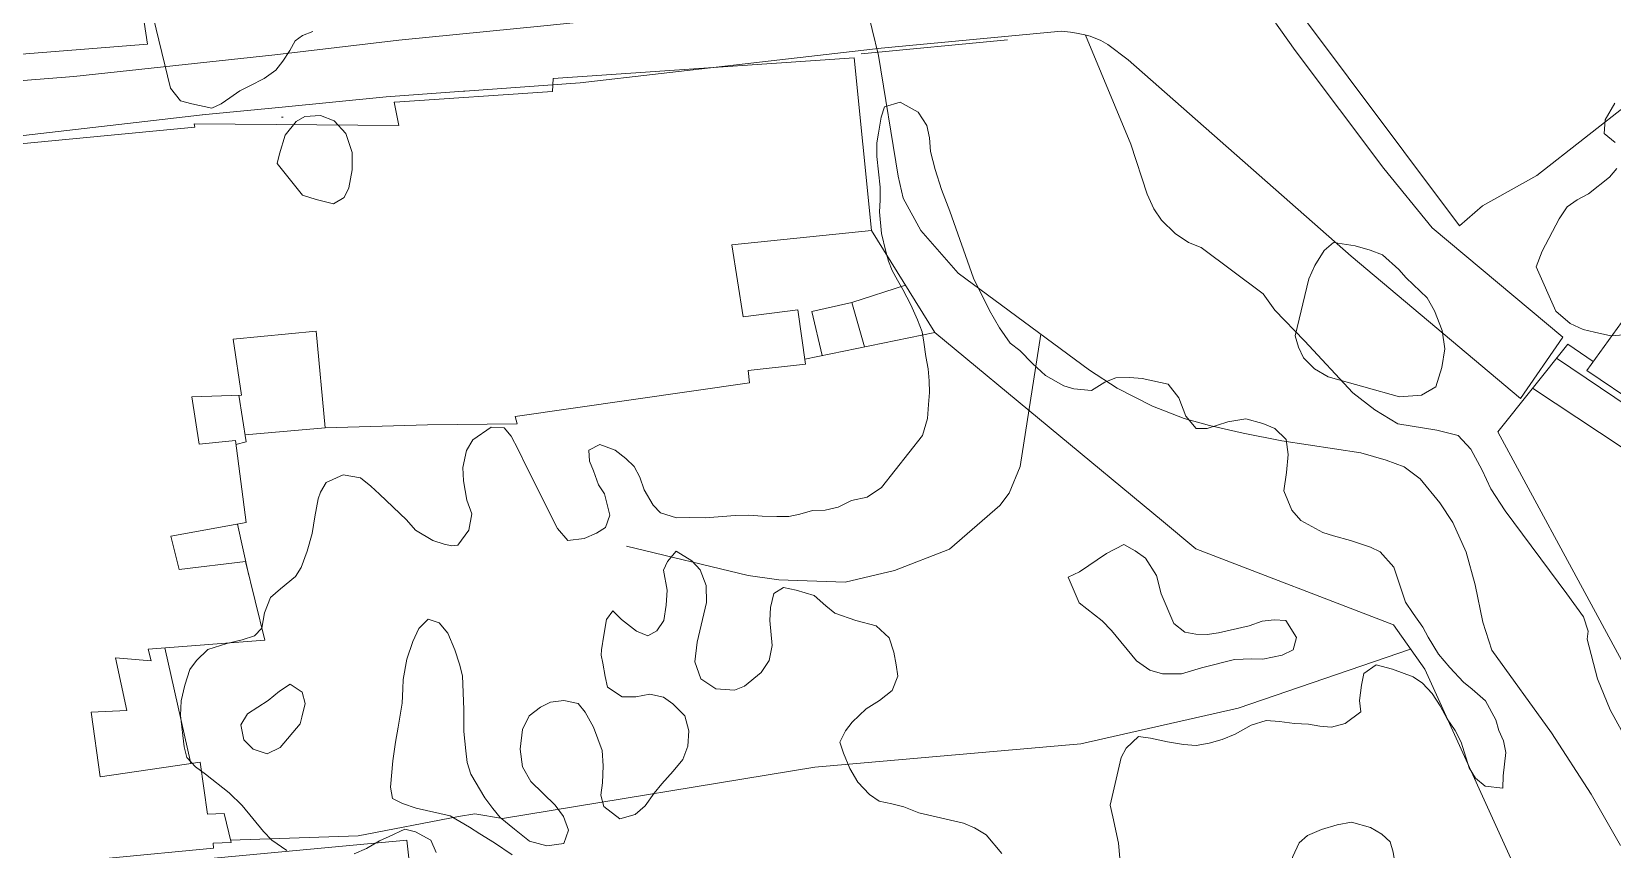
# Model space of a CAD drawing. Header units: metres. Extents: x 4652992 to 4879070, y 2074171 to 2309877.
# Drawn here: x 4654359.8 to 4654432.9, y 2308218.2 to 2308256 of the extents above; entities that cross this region are included whole.
import ezdxf

# ---------------------------------------------------------------- set-up
doc = ezdxf.new("R2010")
doc.units = ezdxf.units.M
doc.header["$MEASUREMENT"] = 0
doc.linetypes.add('DGN Style 2', pattern=[66.27138, 39.762828, -26.508552])
doc.linetypes.add('DGN Style 3', pattern=[92.779933, 66.271381, -26.508552])
for name, color, linetype, lineweight in [('Level 1', 2, 'Continuous', 0), ('Level 18', 5, 'Continuous', 0), ('Level 20', 30, 'DGN Style 3', 0), ('Level 28', 5, 'Continuous', 0), ('Level 30', 5, 'Continuous', 0), ('Level 35', 4, 'Continuous', 0), ('Level 37', 3, 'Continuous', 0), ('Level 40', 1, 'Continuous', 0), ('Level 54', 30, 'DGN Style 2', 0)]:
    doc.layers.add(name, color=color, linetype=linetype, lineweight=lineweight)

msp = doc.modelspace()

# ---------------------------------------------------------------- linework, layer by layer
at = {"layer": 'Level 1'}
for points in [[(4654433.242747, 2308218.425016, 1338.64), (4654431.88748, 2308220.792435, 1338.62), (4654430.055033, 2308223.619656, 1338.56), (4654427.301595, 2308227.451039, 1338.58), (4654426.880707, 2308228.735631, 1338.52), (4654426.52489, 2308230.463266, 1338.46), (4654426.107458, 2308231.975169, 1338.38), (4654425.492433, 2308233.344013, 1338.32), (4654424.899573, 2308234.252446, 1338.28), (4654423.98601, 2308235.361528, 1338.24), (4654423.241994, 2308235.920056, 1338.24), (4654422.41241, 2308236.222021, 1338.24), (4654421.235962, 2308236.568156, 1338), (4654417.595648, 2308237.125724, 1337.96), (4654415.804153, 2308237.467202, 1337.96), (4654414.243304, 2308237.823559, 1337.96), (4654413.084435, 2308238.145483, 1337.92), (4654411.617418, 2308238.726358, 1337.88), (4654409.990784, 2308239.55181, 1337.8), (4654408.699711, 2308240.386454, 1337.74), (4654402.639917, 2308244.866207, 1337), (4654400.914861, 2308246.830192, 1337), (4654400.089105, 2308248.327371, 1336.82), (4654399.866226, 2308249.354301, 1336.8), (4654398.950934, 2308254.923819, 1336.8), (4654398.374009, 2308257.320924, 1336.8)], [(4654387.319593, 2308232.244151, 1342), (4654392.936106, 2308230.900554, 1341), (4654394.343657, 2308230.695145, 1340.78), (4654397.416354, 2308230.593482, 1340), (4654399.689521, 2308231.13043, 1339), (4654402.235169, 2308232.107484, 1338), (4654404.562642, 2308234.123465, 1337.7), (4654404.999047, 2308234.704034, 1337.66), (4654405.499417, 2308235.928507, 1337.62), (4654406.455377, 2308242.045596, 1337.46593)]]:
    msp.add_polyline3d(points, dxfattribs=at)
at = {"layer": 'Level 18', "color": 30}
for p, q in [((4654399.086616, 2308255.265726, 1337.831975), (4654388.915498, 2308254.085977, 1339.128809)), ((4654367.699094, 2308252.175806, 1345.326832), (4654371.406849, 2308252.538795, 1343.848195))]:
    msp.add_line(p, q, dxfattribs=at)
at = {"layer": 'Level 18', "color": 30, "extrusion": (0.1286849192317346, -0.967223676078301, 0.2189030652958061), "elevation": -1633355.201297, "flags": 128}
msp.add_lwpolyline([(4918154.565405, 367806.134511), (4918150.802558, 367806.46759), (4918145.470896, 367807.92642)], dxfattribs=at)
at = {"layer": 'Level 18', "color": 30}
for points in [[(4654414.660117, 2308260.154264, 1338.079822), (4654418.209765, 2308255.159519, 1338.379822), (4654422.312395, 2308249.698589, 1338.759822), (4654424.540279, 2308246.953991, 1338.979822), (4654430.569529, 2308241.909557, 1339.739822), (4654428.615134, 2308239.072549, 1339.659822), (4654420.801964, 2308245.658886, 1338.894882), (4654410.489541, 2308254.722712, 1337.984882), (4654409.553493, 2308255.435332, 1337.874882), (4654409.222153, 2308255.620611, 1337.844882), (4654408.730317, 2308255.81676, 1337.774882), (4654408.494802, 2308255.87422, 1337.764882), (4654408.102041, 2308255.957229, 1337.744882), (4654407.8246, 2308256.0005, 1337.724882), (4654407.41793, 2308256.055716, 1337.724882), (4654399.086617, 2308255.265726, 1337.831976)], [(4654396.423772, 2308257.510949, 1338.125769), (4654386.053983, 2308256.55651, 1339.366922), (4654383.492595, 2308256.293447, 1339.565571), (4654376.7943, 2308255.638841, 1341.581573), (4654371.059088, 2308254.947786, 1343.714359), (4654361.768274, 2308253.960656, 1347.074127), (4654351.425136, 2308253.132041, 1350.577926)], [(4654379.848695, 2308253.275389, 1340.877258), (4654379.779617, 2308253.269782, 1340.891976), (4654376.211314, 2308253.008633, 1341.931976), (4654371.406849, 2308252.538795, 1343.848195)], [(4654367.726854, 2308252.178922, 1345.315929), (4654364.64864, 2308251.833468, 1346.524882), (4654359.043317, 2308251.181823, 1348.394882), (4654352.522217, 2308250.493224, 1350.694882), (4654351.597607, 2308250.381305, 1350.834882), (4654351.476701, 2308250.360758, 1350.834882), (4654351.237425, 2308250.296078, 1350.814882), (4654351.135502, 2308250.256153, 1350.814882), (4654350.974494, 2308250.159564, 1350.804882), (4654350.932968, 2308250.00699, 1350.794882), (4654350.930631, 2308249.961384, 1350.784882), (4654350.914586, 2308249.818791, 1350.774882), (4654351.980882, 2308241.633454, 1351.304882), (4654353.118814, 2308232.580123, 1352.284882), (4654354.842333, 2308217.094977, 1354.004882), (4654356.44655, 2308203.594307, 1355.264882)]]:
    msp.add_polyline3d(points, dxfattribs=at)
at = {"layer": 'Level 20', "linetype": 'Continuous'}
msp.add_polyline3d([(4654434.160039, 2308222.135314, 1339.584366), (4654432.759313, 2308224.681275, 1339.604366), (4654432.180827, 2308226.119889, 1339.604366), (4654431.704736, 2308227.95022, 1339.544366), (4654431.7415, 2308228.325172, 1339.544366), (4654431.531233, 2308228.981886, 1339.504366), (4654430.761643, 2308230.047505, 1339.464366), (4654427.912651, 2308233.87886, 1339.464366), (4654427.243312, 2308234.908012, 1339.484366), (4654426.843717, 2308235.757768, 1339.484366), (4654426.318984, 2308236.741093, 1339.464366), (4654425.745947, 2308237.36721, 1339.364366), (4654424.74705, 2308237.608642, 1338.924366), (4654422.956614, 2308237.909969, 1338.404366), (4654421.890985, 2308238.548196, 1338.384366), (4654420.875833, 2308239.344162, 1338.464366), (4654418.638142, 2308241.745286, 1338.844366), (4654417.263434, 2308243.152932, 1338.704366), (4654416.734385, 2308243.907541, 1338.624366), (4654413.868526, 2308246.058528, 1338.224366), (4654413.28505, 2308246.288829, 1338.164366), (4654412.663341, 2308246.695591, 1338.164366), (4654412.027919, 2308247.319566, 1338.144366), (4654411.678464, 2308247.837263, 1338.124366), (4654411.364702, 2308248.515819, 1338.104366), (4654410.609837, 2308250.833622, 1338.104366), (4654408.523542, 2308255.867208, 1337.766102)], dxfattribs=at)
at = {"layer": 'Level 28'}
msp.add_line((4654398.148821, 2308254.996418, 1338.268184), (4654404.921286, 2308255.646457, 1338.173184), dxfattribs=at)
at = {"layer": 'Level 30', "color": 1}
msp.add_line((4654371.370145, 2308252.069704, 1347.948189), (4654371.451944, 2308252.077663, 1347.922902), dxfattribs=at)
for points in [[(4654359.168105, 2308288.107142, 1351.020047), (4654361.393369, 2308288.57882, 1351.580047), (4654362.912048, 2308277.573649, 1352.080047), (4654364.297261, 2308277.680315, 1352.000047), (4654364.919734, 2308273.389606, 1355.510047), (4654369.112285, 2308273.73948, 1354.500047), (4654369.503364, 2308267.327648, 1354.480047), (4654363.459886, 2308266.86402, 1355.800047), (4654365.178555, 2308255.44739, 1352.610047), (4654350.994276, 2308254.322812, 1353.300047)], [(4654425.800704, 2308247.057933, 1341.070306), (4654415.505278, 2308260.812028, 1341.070306)], [(4654440.380079, 2308258.014723, 1341.200306), (4654429.371946, 2308249.385237, 1342.220306), (4654426.871605, 2308247.981644, 1341.620306), (4654425.800704, 2308247.057933, 1341.070306)], [(4654376.574067, 2308252.768438, 1345.917205), (4654376.610597, 2308252.773365, 1345.902902), (4654383.889511, 2308253.26757, 1345.682902), (4654383.92826, 2308253.868345, 1344.522902), (4654397.825053, 2308254.821372, 1344.072902), (4654398.639574, 2308246.83617, 1344.042902)], [(4654351.400861, 2308250.088754, 1354.127628), (4654367.36048, 2308251.61604, 1353.967628), (4654367.33344, 2308251.77392, 1348.127628), (4654376.798823, 2308251.683006, 1346.697628), (4654376.574067, 2308252.768438, 1345.917205)], [(4654398.639574, 2308246.83617, 1344.042902), (4654392.179405, 2308246.17276, 1344.322902), (4654392.705531, 2308242.851017, 1344.352902), (4654395.224963, 2308243.172746, 1341.162902), (4654395.583081, 2308240.664362, 1341.112902), (4654392.931181, 2308240.370626, 1344.472902), (4654392.991031, 2308239.801277, 1344.492902), (4654382.174501, 2308238.235798, 1345.282902), (4654382.263462, 2308237.904331, 1345.312902), (4654378.119535, 2308237.864871, 1346.772902)], [(4654443.774942, 2308232.210489, 1343.835756), (4654431.680271, 2308240.369803, 1342.305756), (4654434.883569, 2308244.799146, 1342.295756), (4654447.505348, 2308236.750465, 1343.025756), (4654446.047022, 2308234.432784, 1342.845756), (4654445.39088, 2308234.854674, 1342.905756), (4654444.095532, 2308233.444176, 1343.555756), (4654444.48319, 2308233.17088, 1343.575756), (4654443.774942, 2308232.210489, 1343.835756)], [(4654369.742131, 2308233.340081, 1352.386685), (4654369.244825, 2308237.132968, 1352.486685), (4654367.573246, 2308236.959604, 1352.766685), (4654367.221444, 2308239.146194, 1352.536685), (4654369.5272, 2308239.230797, 1351.626685), (4654369.140596, 2308241.815626, 1348.486685), (4654372.968066, 2308242.187915, 1348.186685), (4654373.384512, 2308237.717489, 1347.826685), (4654378.119535, 2308237.864871, 1346.772902)], [(4654369.742131, 2308233.340081, 1352.386685), (4654366.260161, 2308232.706414, 1352.702902), (4654366.637623, 2308231.167612, 1352.562902), (4654369.701395, 2308231.539171, 1351.772902), (4654370.602468, 2308227.914413, 1351.752902), (4654365.211475, 2308227.494875, 1354.252902), (4654365.344699, 2308226.95793, 1354.262902), (4654363.706914, 2308227.086323, 1356.062902), (4654364.23143, 2308224.655956, 1356.102902), (4654362.579087, 2308224.577894, 1356.732902), (4654362.998411, 2308221.593515, 1356.802902), (4654367.62049, 2308222.272494, 1356.312902), (4654367.953667, 2308219.867513, 1356.282902), (4654368.725276, 2308219.899343, 1355.992902), (4654369.047477, 2308218.559272, 1355.922902), (4654368.207603, 2308218.526872, 1356.232902), (4654368.226135, 2308218.298472, 1356.222902), (4654363.400894, 2308217.834449, 1357.712902), (4654363.464339, 2308217.394534, 1357.732902), (4654377.157042, 2308218.667381, 1356.732902), (4654378.310038, 2308208.3595, 1357.472902), (4654379.428631, 2308201.448702, 1357.802902)]]:
    msp.add_polyline3d(points, dxfattribs=at)
at = {"layer": 'Level 35'}
for p, q in [((4654369.684854, 2308237.389079, 1349.779543), (4654373.384512, 2308237.717489, 1347.826685)), ((4654369.861658, 2308230.894477, 1350.389543), (4654369.331874, 2308233.265421, 1350.339543)), ((4654365.983135, 2308227.554927, 1353.895055), (4654367.180534, 2308222.207865, 1353.479543))]:
    msp.add_line(p, q, dxfattribs=at)
at = {"layer": 'Level 35', "extrusion": (0.1792267169614458, 0.1236437150422799, 0.9760071801261327), "elevation": 1120900.453631, "flags": 128}
msp.add_lwpolyline([(-743040.110529, -5018251.62096), (-743042.503961, -5018257.407722), (-743036.974204, -5018257.683283)], dxfattribs=at)
at = {"layer": 'Level 35', "extrusion": (0.0023328666137373, 0.0300058295025778, 0.9995470013607288), "elevation": 81456.737016, "flags": 128}
msp.add_lwpolyline([(-4461475.565619, -2660827.808901), (-4461474.818358, -2660829.802496), (-4461477.235814, -2660830.799294)], dxfattribs=at)
at = {"layer": 'Level 35', "extrusion": (0.0563218808456986, 0.0866588751265653, 0.9946447029466357), "elevation": 463505.544656, "flags": 128}
msp.add_lwpolyline([(-2644715.972323, -4447701.432033), (-2644714.65045, -4447700.077457), (-2644716.166441, -4447698.626125)], dxfattribs=at)
at = {"layer": 'Level 35', "extrusion": (0.2044552316630289, 0.103872731906659, 0.9733491222638793), "elevation": 1192688.934639, "flags": 128}
msp.add_lwpolyline([(-50281.311406, -5056290.918444), (-50281.422322, -5056291.398106), (-50279.347659, -5056292.095795)], dxfattribs=at)
at = {"layer": 'Level 35'}
msp.add_polyline3d([(4654445.073707, 2308205.071715, 1342.769549), (4654442.864414, 2308209.162704, 1342.469549), (4654437.219941, 2308219.727984, 1342.089549), (4654427.569915, 2308237.527569, 1341.509549), (4654430.801071, 2308241.590477, 1341.629549), (4654431.983643, 2308240.789287, 1341.704815)], dxfattribs=at)
at = {"layer": 'Level 37'}
for points in [[(4654429.012119, 2308215.986763, 1339.597492), (4654424.202213, 2308226.570348, 1339.617492), (4654422.746832, 2308228.611705, 1339.577492), (4654413.623561, 2308232.132208, 1339.157492), (4654412.128021, 2308233.369124, 1339.097492), (4654401.558292, 2308242.131744, 1338.917492)], [(4654423.541667, 2308227.496847, 1339.557492), (4654415.569407, 2308224.767984, 1339.397492), (4654408.299452, 2308223.116409, 1340.617492), (4654396.014695, 2308222.033373, 1344.117492), (4654381.589596, 2308219.671114, 1349.437492), (4654380.304441, 2308219.881167, 1349.737492), (4654379.550989, 2308219.76449, 1349.977492), (4654374.907841, 2308218.860484, 1350.917492), (4654369.022324, 2308218.663887, 1351.713669)]]:
    msp.add_polyline3d(points, dxfattribs=at)
at = {"layer": 'Level 40', "color": 3}
for points in [[(4654372.816709, 2308256.031095, 1347.850038), (4654372.33392, 2308255.846003, 1348.230038), (4654372.005323, 2308255.59811, 1348.650038), (4654371.755725, 2308255.152196, 1349.110038), (4654371.4352, 2308254.660826, 1349.250038), (4654371.1158, 2308254.244771, 1349.290038), (4654370.574424, 2308253.860509, 1349.410038), (4654369.904891, 2308253.518438, 1349.410038), (4654369.444995, 2308253.298288, 1349.470038), (4654368.977688, 2308252.973929, 1349.930038), (4654368.581308, 2308252.695026, 1350.110038), (4654368.153732, 2308252.483158, 1349.950038), (4654367.223188, 2308252.694892, 1350.070038), (4654366.704275, 2308252.834759, 1350.410038), (4654366.235877, 2308253.417275, 1350.470038), (4654365.442125, 2308256.712915, 1351.910038)], [(4654371.619354, 2308218.189941, 1354.690038), (4654370.929873, 2308218.668064, 1354.650038), (4654370.543616, 2308219.067005, 1354.570038), (4654369.55475, 2308220.27326, 1354.550038), (4654368.948767, 2308220.854625, 1354.550038), (4654367.855298, 2308221.720325, 1354.530038), (4654367.394971, 2308222.059364, 1354.490038), (4654367.000411, 2308222.490281, 1354.350038), (4654366.879002, 2308222.984367, 1354.250038), (4654366.704433, 2308224.426551, 1353.970038), (4654366.729145, 2308225.101313, 1353.950038), (4654366.904013, 2308225.83501, 1353.810038), (4654367.137236, 2308226.556378, 1353.690038), (4654367.442047, 2308226.975515, 1353.550038), (4654367.961655, 2308227.470151, 1353.390038), (4654368.846878, 2308227.751537, 1353.330038), (4654369.554785, 2308227.919282, 1353.230038), (4654370.131392, 2308228.114771, 1353.150038), (4654370.467399, 2308228.466874, 1352.970038), (4654370.589072, 2308229.166479, 1352.650038), (4654370.866062, 2308229.878599, 1352.510038), (4654371.319905, 2308230.281356, 1352.330038), (4654372.02199, 2308230.843211, 1352.030038), (4654372.283034, 2308231.271596, 1351.910038), (4654372.551721, 2308232.015691, 1351.610038), (4654372.792354, 2308232.841268, 1351.030038), (4654372.91201, 2308233.601743, 1350.910038), (4654373.06511, 2308234.445815, 1350.910038), (4654373.174874, 2308234.739948, 1350.370038), (4654373.427615, 2308235.200309, 1350.190038), (4654374.220144, 2308235.546613, 1349.910038), (4654375.014228, 2308235.409045, 1349.530038), (4654375.494304, 2308235.020502, 1349.390038), (4654375.901435, 2308234.647371, 1349.290038), (4654377.139437, 2308233.464028, 1349.290038), (4654377.556889, 2308232.998052, 1349.270038), (4654378.366223, 2308232.509715, 1348.990038), (4654378.89344, 2308232.337872, 1348.870038), (4654379.243573, 2308232.263889, 1348.510038), (4654379.525028, 2308232.295082, 1348.070038), (4654380.027137, 2308232.989856, 1347.810038), (4654380.161381, 2308233.747248, 1347.810038), (4654379.930672, 2308234.370205, 1347.450038), (4654379.774264, 2308235.264565, 1347.030038), (4654379.757227, 2308235.887705, 1346.490038), (4654379.912346, 2308236.670908, 1346.390038), (4654380.218282, 2308237.165361, 1346.210038), (4654381.064237, 2308237.757259, 1346.190038), (4654381.652059, 2308237.723717, 1346.070038), (4654381.97996, 2308237.337106, 1346.070038), (4654382.304488, 2308236.724548, 1346.130038), (4654382.693424, 2308235.917051, 1346.150038), (4654384.11721, 2308233.062492, 1346.230038), (4654384.606482, 2308232.505788, 1346.130038), (4654385.360174, 2308232.603416, 1345.910038), (4654385.93162, 2308232.845327, 1345.750038), (4654386.339447, 2308233.106701, 1345.570038), (4654386.541243, 2308233.683601, 1345.090038), (4654386.298426, 2308234.671773, 1345.070038), (4654386.020577, 2308235.07803, 1344.850038), (4654385.781564, 2308235.732962, 1344.250038), (4654385.603819, 2308236.178509, 1344.050038), (4654385.576229, 2308236.682993, 1343.990038), (4654386.077874, 2308236.954764, 1343.610038), (4654386.782175, 2308236.68506, 1343.650038), (4654387.279982, 2308236.307881, 1343.690038), (4654387.672525, 2308235.937833, 1343.690038), (4654387.931518, 2308235.444897, 1343.710038), (4654388.124746, 2308234.860081, 1343.830038), (4654388.550271, 2308234.150628, 1344.070038), (4654388.884458, 2308233.792911, 1344.230038), (4654389.627365, 2308233.560382, 1344.270038), (4654390.210026, 2308233.573263, 1344.210038), (4654390.956307, 2308233.566681, 1344.190038), (4654392.336426, 2308233.667942, 1344.170038), (4654392.965996, 2308233.686022, 1344.150038), (4654393.579853, 2308233.631868, 1344.150038), (4654394.264636, 2308233.623171, 1344.110038), (4654394.814976, 2308233.62777, 1344.050038), (4654395.325818, 2308233.73138, 1343.990038), (4654395.910729, 2308233.894893, 1343.930038), (4654396.496532, 2308233.92222, 1343.870038), (4654397.089746, 2308234.053757, 1343.830038), (4654397.706084, 2308234.361737, 1343.590038), (4654398.425437, 2308234.511953, 1343.570038), (4654399.087791, 2308234.961316, 1343.570038), (4654400.985336, 2308237.370963, 1343.250038), (4654401.216541, 2308238.1532, 1342.750038), (4654401.264145, 2308238.792902, 1342.670038), (4654401.310625, 2308239.357289, 1342.450038), (4654401.303909, 2308239.887584, 1342.210038), (4654401.25657, 2308240.441573, 1341.970038), (4654401.136286, 2308241.010975, 1341.690038), (4654401.052591, 2308241.678421, 1341.510038), (4654400.971807, 2308242.148813, 1341.350038), (4654400.757704, 2308242.707817, 1341.030038), (4654400.452033, 2308243.407056, 1340.570038), (4654400.084864, 2308244.104178, 1340.510038), (4654399.827889, 2308244.536245, 1340.510038), (4654399.591788, 2308244.994123, 1340.430038), (4654399.425488, 2308245.422141, 1340.170038), (4654399.294652, 2308245.872887, 1339.950038), (4654399.093352, 2308246.70118, 1339.650038), (4654399.005852, 2308247.701866, 1339.410038), (4654399.031457, 2308248.240442, 1339.350038), (4654399.040456, 2308248.84297, 1339.350038), (4654398.874189, 2308250.253178, 1339.330038), (4654398.874884, 2308250.887682, 1339.190038), (4654398.95772, 2308251.338612, 1338.870038), (4654399.085679, 2308252.067111, 1338.810038), (4654399.236298, 2308252.54905, 1338.790038), (4654399.953633, 2308252.760135, 1338.770038), (4654400.786984, 2308252.312055, 1338.830038), (4654401.184456, 2308251.684084, 1338.890038), (4654401.304739, 2308251.114682, 1338.930038), (4654401.365542, 2308250.482294, 1338.990038), (4654401.581431, 2308249.650919, 1339.130038), (4654401.869139, 2308248.728815, 1339.250038), (4654402.246398, 2308247.727346, 1339.390038), (4654403.344729, 2308244.639341, 1340.050038), (4654404.086246, 2308243.137804, 1340.010038), (4654404.554413, 2308242.343787, 1340.010038), (4654405.041435, 2308241.63645, 1340.110038), (4654405.487173, 2308241.300495, 1340.190038), (4654406.072282, 2308240.693318, 1340.230038), (4654406.669962, 2308240.143929, 1340.270038), (4654407.511616, 2308239.663873, 1340.110038), (4654407.98362, 2308239.518807, 1340.010038), (4654408.790275, 2308239.439026, 1339.730038), (4654409.41088, 2308239.836768, 1339.590038), (4654409.925989, 2308240.030141, 1339.370038), (4654410.570148, 2308240.045138, 1339.310038), (4654411.140238, 2308240.000232, 1339.310038), (4654412.333382, 2308239.733011, 1339.310038), (4654412.839261, 2308239.112354, 1339.330038), (4654413.157271, 2308238.259401, 1339.470038), (4654413.628812, 2308237.691332, 1339.770038), (4654414.146832, 2308237.68765, 1339.810038), (4654415.099838, 2308238.000045, 1339.810038), (4654415.921313, 2308238.128683, 1339.790038), (4654416.714272, 2308237.915799, 1339.790038), (4654417.261238, 2308237.694451, 1339.810038), (4654417.789117, 2308237.174921, 1339.810038), (4654417.884258, 2308236.489945, 1339.930038), (4654417.810388, 2308235.659353, 1340.050038), (4654417.686465, 2308234.809116, 1340.190038), (4654418.056545, 2308233.914938, 1340.270038), (4654418.470855, 2308233.434516, 1340.250038), (4654419.48129, 2308232.888576, 1340.130038), (4654419.979329, 2308232.722898, 1340.110038), (4654420.772288, 2308232.510014, 1340.350038), (4654421.683976, 2308232.2116, 1340.470038), (4654422.140266, 2308231.9943, 1340.470038), (4654422.761731, 2308231.273667, 1340.530038), (4654422.941495, 2308230.76725, 1340.710038), (4654423.311344, 2308229.661572, 1340.710038), (4654423.654728, 2308229.135693, 1340.710038), (4654424.113697, 2308228.509838, 1340.710038), (4654424.349799, 2308228.05196, 1340.710038), (4654424.832554, 2308227.254861, 1340.710038), (4654425.356165, 2308226.645568, 1340.710038), (4654425.987058, 2308225.968274, 1340.510038), (4654426.389029, 2308225.641567, 1340.410038), (4654427.00444, 2308225.103541, 1340.210038), (4654427.486071, 2308224.231126, 1340.030038), (4654427.622068, 2308223.733957, 1340.030038), (4654427.837295, 2308223.250268, 1340.030038), (4654427.949275, 2308222.712842, 1340.050038), (4654427.821978, 2308221.636657, 1340.070038), (4654427.804676, 2308221.066105, 1340.070038), (4654426.986575, 2308221.163415, 1340.110038), (4654426.547123, 2308221.528264, 1340.110038), (4654426.241221, 2308222.016001, 1340.110038), (4654425.872497, 2308223.196996, 1340.110038), (4654425.593754, 2308223.739437, 1340.110038), (4654425.235781, 2308224.268399, 1340.210038), (4654424.908111, 2308224.866511, 1340.290038), (4654424.544978, 2308225.441894, 1340.290038), (4654424.098347, 2308225.914035, 1340.330038), (4654423.660913, 2308226.218015, 1340.390038), (4654422.700298, 2308226.572099, 1340.470038), (4654421.947963, 2308226.761289, 1340.510038), (4654421.374267, 2308226.368745, 1340.710038), (4654421.272575, 2308225.831136, 1340.830038), (4654421.18008, 2308225.125365, 1341.030038), (4654421.248293, 2308224.597186, 1341.030038), (4654420.520173, 2308224.055944, 1341.270038), (4654419.888353, 2308223.887232, 1341.330038), (4654419.350584, 2308223.94042, 1341.330038), (4654418.8191, 2308224.0225, 1341.330038), (4654418.184369, 2308224.050843, 1341.350038), (4654417.489264, 2308224.152386, 1341.430038), (4654416.872265, 2308224.192093, 1341.490038), (4654416.169519, 2308223.977925, 1341.510038), (4654415.437363, 2308223.558421, 1341.670038), (4654414.836739, 2308223.322675, 1341.730038), (4654414.234097, 2308223.147798, 1341.850038), (4654413.632579, 2308223.048237, 1341.970038), (4654413.044758, 2308223.081779, 1342.150038), (4654412.309029, 2308223.207017, 1342.310038), (4654411.521231, 2308223.373478, 1342.450038), (4654410.975158, 2308223.458641, 1342.630038), (4654410.399212, 2308222.915466, 1343.270038), (4654410.167345, 2308222.480915, 1343.530038), (4654409.65733, 2308220.276739, 1343.530038), (4654409.787042, 2308219.750677, 1343.570038), (4654410.041073, 2308218.533474, 1343.770038), (4654410.157519, 2308217.315122, 1344.030038)], [(4654432.99583, 2308250.897674, 1342.310038), (4654432.4911, 2308251.323883, 1342.170038), (4654432.524636, 2308251.956089, 1342.150038), (4654432.974126, 2308252.728789, 1342.110038)], [(4654371.168398, 2308249.927099, 1348.750038), (4654371.283554, 2308250.38631, 1348.570038), (4654371.545062, 2308251.237697, 1348.390038), (4654372.049188, 2308251.871602, 1348.070038), (4654372.450729, 2308252.104082, 1347.830038), (4654373.177261, 2308252.147006, 1347.610038), (4654373.797171, 2308251.910244, 1347.590038), (4654374.338513, 2308251.312316, 1347.570038), (4654374.638792, 2308250.447998, 1347.590038), (4654374.632705, 2308249.648416, 1347.630038), (4654374.479605, 2308248.804343, 1347.690038), (4654374.262326, 2308248.366711, 1347.850038), (4654373.772128, 2308248.07741, 1348.210038), (4654372.976026, 2308248.275847, 1348.390038), (4654372.346687, 2308248.469269, 1348.450038), (4654371.168398, 2308249.927099, 1348.750038)], [(4654429.343921, 2308245.154086, 1343.790038), (4654429.615586, 2308245.888226, 1343.590038), (4654430.410192, 2308247.379557, 1343.410038), (4654430.778352, 2308247.925891, 1343.330038), (4654431.236515, 2308248.255348, 1343.270038), (4654431.758387, 2308248.52569, 1343.150038), (4654432.733313, 2308249.309221, 1342.910038), (4654433.065759, 2308249.695663, 1342.850038)], [(4654418.83721, 2308244.602179, 1342.790038), (4654419.112281, 2308245.213831, 1342.770038), (4654419.545536, 2308245.913853, 1342.730038), (4654419.980812, 2308246.278584, 1342.690038), (4654420.978034, 2308246.12892, 1342.650038), (4654421.673416, 2308245.936437, 1342.650038), (4654422.238291, 2308245.710625, 1342.650038), (4654422.994612, 2308245.033421, 1342.650038), (4654423.340997, 2308244.655865, 1342.650038), (4654424.301595, 2308243.722436, 1342.650038), (4654424.646594, 2308243.132077, 1342.650038), (4654424.996861, 2308242.220963, 1342.650038), (4654425.130024, 2308241.370908, 1342.670038), (4654424.982532, 2308240.504003, 1342.670038), (4654424.707779, 2308239.618305, 1342.690038), (4654424.050608, 2308239.224318, 1342.710038), (4654423.034065, 2308239.149745, 1342.710038), (4654419.733433, 2308240.07494, 1342.730038), (4654419.09495, 2308240.453284, 1342.730038), (4654418.591765, 2308240.955272, 1342.730038), (4654418.362741, 2308241.445039, 1342.730038), (4654418.202218, 2308241.966007, 1342.730038), (4654418.83721, 2308244.602179, 1342.790038)], [(4654433.396127, 2308242.015359, 1344.250038), (4654432.787499, 2308241.976429, 1344.190038), (4654432.038306, 2308242.13461, 1343.950038), (4654431.512711, 2308242.260802, 1343.830038), (4654430.913507, 2308242.539526, 1343.790038), (4654430.255224, 2308243.104704, 1343.690038), (4654429.343921, 2308245.154086, 1343.790038)], [(4654404.657057, 2308218.054264, 1345.570038), (4654403.929434, 2308218.918215, 1345.470038), (4654403.389878, 2308219.243772, 1345.470038), (4654402.886679, 2308219.455873, 1345.470038), (4654400.82449, 2308219.936944, 1345.490038), (4654400.120189, 2308220.206648, 1345.610038), (4654399.572098, 2308220.352681, 1345.610038), (4654398.988543, 2308220.475985, 1345.590038), (4654398.536521, 2308220.783048, 1345.590038), (4654398.003482, 2308221.349, 1345.590038), (4654397.635188, 2308221.970807, 1345.230038), (4654397.332659, 2308222.684492, 1345.030038), (4654397.170627, 2308223.202273, 1344.910038), (4654397.435939, 2308223.72042, 1344.330038), (4654397.737608, 2308224.125111, 1344.230038), (4654398.387623, 2308224.728189, 1343.950038), (4654399.008228, 2308225.125931, 1343.710038), (4654399.579906, 2308225.579344, 1343.570038), (4654399.847468, 2308226.248123, 1343.490038), (4654399.776112, 2308226.761855, 1343.470038), (4654399.662114, 2308227.360151, 1343.410038), (4654399.452279, 2308228.008918, 1343.370038), (4654398.843153, 2308228.575837, 1343.350038), (4654397.904306, 2308228.819547, 1343.330038), (4654396.940548, 2308229.159184, 1343.330038), (4654396.523989, 2308229.488975, 1343.370038), (4654395.989825, 2308229.979611, 1343.430038), (4654395.156242, 2308230.216189, 1343.590038), (4654394.572688, 2308230.339494, 1343.690038), (4654394.11481, 2308230.058475, 1344.110038), (4654393.958798, 2308229.411457, 1344.470038), (4654393.935211, 2308228.812012, 1344.470038), (4654394.049639, 2308227.654529, 1344.470038), (4654393.898788, 2308226.961088, 1344.670038), (4654393.536514, 2308226.418096, 1345.050038), (4654392.757218, 2308225.781892, 1345.270038), (4654392.303607, 2308225.590636, 1345.370038), (4654391.432312, 2308225.653854, 1345.630038), (4654390.754277, 2308226.114447, 1345.690038), (4654390.467463, 2308226.900366, 1345.690038), (4654390.574779, 2308227.814556, 1345.590038), (4654391.003083, 2308229.643118, 1345.470038), (4654390.991438, 2308230.431337, 1345.430038), (4654390.72123, 2308231.153304, 1345.290038), (4654390.323527, 2308231.569774, 1345.250038), (4654389.613172, 2308232.022086, 1345.250038), (4654389.205114, 2308231.549211, 1345.370038), (4654389.026442, 2308231.148753, 1345.670038), (4654389.191154, 2308230.222417, 1345.850038), (4654389.145567, 2308229.521845, 1345.910038), (4654389.038483, 2308228.819157, 1345.930038), (4654388.721101, 2308228.342233, 1346.210038), (4654388.304971, 2308228.112835, 1346.410038), (4654387.769451, 2308228.316655, 1346.330038), (4654387.081095, 2308228.870093, 1346.310038), (4654386.677107, 2308229.25767, 1346.490038), (4654386.39317, 2308228.864344, 1347.010038), (4654386.265211, 2308228.135845, 1347.190038), (4654386.149823, 2308227.465133, 1347.510038), (4654386.140163, 2308227.210292, 1347.950038), (4654386.213769, 2308226.847192, 1348.430038), (4654386.324624, 2308226.23445, 1348.550038), (4654386.428301, 2308225.729, 1348.550038), (4654387.109478, 2308225.282853, 1348.670038), (4654387.735906, 2308225.286486, 1348.950038), (4654388.390618, 2308225.420139, 1349.150038), (4654389.014796, 2308225.27314, 1349.210038), (4654389.45223, 2308224.96916, 1349.350038), (4654390.003, 2308224.414572, 1349.410038), (4654390.188818, 2308223.725547, 1349.430038), (4654390.140089, 2308223.010528, 1349.450038), (4654389.914276, 2308222.39337, 1349.450038), (4654389.475915, 2308221.851345, 1349.450038), (4654388.95204, 2308221.266946, 1349.330038), (4654388.58573, 2308220.845692, 1349.370038), (4654388.167119, 2308220.254162, 1349.370038), (4654387.713277, 2308219.851404, 1349.370038), (4654386.999084, 2308219.654765, 1349.370038), (4654386.266962, 2308220.217452, 1349.370038), (4654386.122662, 2308220.746597, 1349.350038), (4654386.201461, 2308221.319265, 1349.330038), (4654386.233584, 2308222.098235, 1349.290038), (4654386.191637, 2308222.817303, 1349.270038), (4654385.783182, 2308223.885807, 1349.190038), (4654385.401424, 2308224.586012, 1349.130038), (4654385.076665, 2308224.987069, 1349.050038), (4654384.420166, 2308225.125787, 1348.970038), (4654383.807203, 2308225.043755, 1348.970038), (4654383.344164, 2308224.809159, 1349.010038), (4654382.814234, 2308224.407368, 1349.010038), (4654382.509191, 2308223.776729, 1349.010038), (4654382.405018, 2308222.876987, 1349.010038), (4654382.501053, 2308222.055826, 1349.030038), (4654382.889097, 2308221.384514, 1349.050038), (4654384.022958, 2308220.283618, 1349.050038), (4654384.398662, 2308219.766021, 1349.250038), (4654384.626228, 2308219.128618, 1349.410038), (4654384.415004, 2308218.508377, 1349.590038), (4654383.628992, 2308218.402468, 1349.710038), (4654382.836033, 2308218.615352, 1349.890038), (4654382.133089, 2308219.171873, 1350.070038), (4654381.473911, 2308219.719146, 1350.410038), (4654381.134563, 2308220.123286, 1350.290038), (4654380.770305, 2308220.623354, 1350.270038), (4654380.122143, 2308221.712286, 1350.270038), (4654379.948665, 2308222.247596, 1350.310038), (4654379.883594, 2308222.790221, 1350.410038), (4654379.803273, 2308223.683616, 1350.470038), (4654379.795003, 2308224.697782, 1350.610038), (4654379.739394, 2308226.265937, 1350.730038), (4654379.595093, 2308226.795082, 1350.790038), (4654379.373813, 2308227.461379, 1350.810038), (4654379.051535, 2308228.224569, 1350.810038), (4654378.651813, 2308228.701909, 1350.850038), (4654378.142328, 2308228.885116, 1350.930038), (4654377.711378, 2308228.4473, 1350.950038), (4654377.444941, 2308227.853837, 1350.950038), (4654377.157398, 2308227.023061, 1350.950038), (4654377.00003, 2308226.089226, 1350.870038), (4654376.981835, 2308225.654859, 1350.510038), (4654376.945677, 2308224.997627, 1350.510038), (4654376.855431, 2308224.442489, 1350.530038), (4654376.765185, 2308223.88735, 1350.630038), (4654376.643512, 2308223.187744, 1350.870038), (4654376.519589, 2308222.337506, 1351.050038), (4654376.407774, 2308221.122053, 1351.410038), (4654376.505165, 2308220.587709, 1351.610038), (4654376.958313, 2308220.355963, 1351.630038), (4654377.599098, 2308220.145012, 1351.610038), (4654379.168409, 2308219.783197, 1351.490038), (4654380.062133, 2308219.261917, 1351.490038), (4654380.528745, 2308218.951772, 1351.490038), (4654381.21935, 2308218.548966, 1351.470038), (4654382.027559, 2308217.985313, 1351.410038)], [(4654408.229789, 2308229.631983, 1341.180038), (4654409.29543, 2308228.796247, 1341.060038), (4654409.72279, 2308228.354845, 1341.060038), (4654410.87919, 2308226.950306, 1341.060038), (4654411.493093, 2308226.515316, 1341.060038), (4654412.073147, 2308226.347025, 1341.060038), (4654412.951999, 2308226.344653, 1341.060038), (4654413.88035, 2308226.637183, 1341.000038), (4654415.399132, 2308227.018781, 1340.920038), (4654416.207486, 2308227.046564, 1340.900038), (4654416.713252, 2308227.031369, 1340.880038), (4654417.601164, 2308227.210296, 1340.840038), (4654418.12052, 2308227.46705, 1340.840038), (4654418.275274, 2308228.029812, 1340.800038), (4654417.771156, 2308228.823312, 1340.780038), (4654417.235905, 2308228.844733, 1340.860038), (4654416.681382, 2308228.778617, 1340.880038), (4654416.079997, 2308228.56972, 1340.920038), (4654414.665728, 2308228.242391, 1341.040038), (4654414.140689, 2308228.170049, 1341.060038), (4654413.620181, 2308228.188357, 1341.060038), (4654413.115732, 2308228.279612, 1341.060038), (4654412.601813, 2308228.678221, 1341.060038), (4654412.010149, 2308230.055113, 1340.960038), (4654411.793875, 2308230.894704, 1340.900038), (4654411.29297, 2308231.702793, 1340.860038), (4654410.810429, 2308232.033705, 1340.860038), (4654410.288768, 2308232.327075, 1340.840038), (4654409.488567, 2308231.915878, 1340.840038), (4654408.236874, 2308231.065651, 1340.860038), (4654407.72073, 2308230.823487, 1340.860038), (4654408.229789, 2308229.631983, 1341.180038)], [(4654372.232407, 2308224.041339, 1353.3), (4654372.307061, 2308224.348589, 1352.9), (4654372.459506, 2308224.977452, 1352.56), (4654372.323226, 2308225.501963, 1352.28), (4654371.764757, 2308225.867648, 1352.2), (4654371.28473, 2308225.548256, 1352.3), (4654370.75057, 2308225.120097, 1352.38), (4654369.804047, 2308224.508505, 1352.58), (4654369.492936, 2308223.988227, 1352.71), (4654369.623793, 2308223.299605, 1352.9), (4654370.069021, 2308222.867668, 1353.07), (4654370.714385, 2308222.656419, 1353.15), (4654371.316336, 2308222.942582, 1353.15), (4654372.232407, 2308224.041339, 1353.3)], [(4654417.732182, 2308216.805194, 1342.330038), (4654418.100308, 2308217.913417, 1342.030038), (4654418.391855, 2308218.536087, 1341.930038), (4654418.775827, 2308218.880821, 1341.910038), (4654419.421228, 2308219.155238, 1341.890038), (4654420.148421, 2308219.382007, 1341.830038), (4654420.805813, 2308219.501867, 1341.830038), (4654421.689807, 2308219.254693, 1341.830038), (4654422.206743, 2308218.948075, 1341.830038), (4654422.604705, 2308218.590524, 1341.830038), (4654422.743593, 2308218.105155, 1341.850038), (4654422.830595, 2308217.524305, 1341.910038), (4654422.947501, 2308216.800323, 1342.030038), (4654423.074542, 2308215.982986, 1342.030038), (4654423.018232, 2308215.310725, 1342.030038), (4654422.66752, 2308214.35086, 1342.070038), (4654421.79666, 2308213.683088, 1342.090038), (4654421.219702, 2308213.43985, 1342.090038), (4654420.674861, 2308213.341871, 1342.090038), (4654419.811136, 2308213.402336, 1342.090038), (4654418.980884, 2308213.683789, 1342.090038), (4654417.732182, 2308216.805194, 1342.330038)], [(4654378.51095, 2308218.093718, 1352.170038), (4654378.267671, 2308218.658888, 1352.070038), (4654377.559334, 2308219.050331, 1352.090038), (4654377.066455, 2308219.169586, 1352.370038), (4654376.338567, 2308218.839845, 1352.870038), (4654375.896403, 2308218.631059, 1353.010038), (4654375.302957, 2308218.288021, 1353.310038), (4654374.728368, 2308218.031663, 1353.570038)]]:
    msp.add_polyline3d(points, dxfattribs=at)
at = {"layer": 'Level 54', "linetype": 'Continuous'}
msp.add_polyline3d([(4654429.179089, 2308239.550971, 1339.32521), (4654446.69872, 2308227.948916, 1340.86521), (4654447.821984, 2308229.104904, 1340.94521), (4654430.286378, 2308240.943294, 1339.52521)], dxfattribs=at)

doc.saveas('drawing.dxf')
